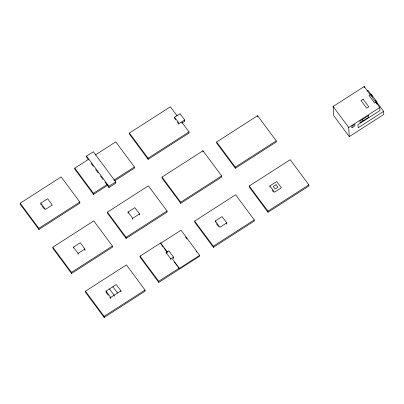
<?xml version="1.0" encoding="UTF-8"?>
<svg xmlns="http://www.w3.org/2000/svg" width="404" height="404" viewBox="0 0 404 404"><rect width="100%" height="100%" fill="white"/><g stroke="black" fill="none" stroke-linecap="round" stroke-linejoin="round"><path stroke-width="0.61" d="M88.486 159.873L86.623 157.363L86.542 156.121L93.364 151.737L115.741 181.906L115.822 183.148L108.994 187.532L104.894 181.997M20.2 203.212L61.15 176.912L79.795 202.05L79.871 203.172L38.915 229.472L20.271 204.328L20.2 203.212L38.845 228.351L38.915 229.472M107.696 185.3L93.521 194.405L74.876 169.261L74.801 168.145L88.456 159.378M95.278 154.995L115.756 141.844L134.401 166.983L134.471 168.104L114.519 180.916M181.916 122.367L189.001 131.921L189.072 133.037L148.122 159.338L129.477 134.194L129.406 133.078L170.357 106.777L177.068 115.827M40.794 203.126L47.621 198.743L52.283 205.03L45.455 209.413L40.794 203.126L40.875 204.368L41.592 205.338M175.725 119.907L174.649 118.458L174.573 117.216L180.032 113.706L184.694 119.993L184.774 121.235L181.795 123.149M184.694 119.993L179.235 123.498L174.573 117.216M38.845 228.351L79.795 202.05M93.521 194.405L93.445 193.284L107.095 184.517M113.923 180.133L134.401 166.983M148.122 159.338L148.051 158.216L189.001 131.921M108.994 187.532L108.913 186.289L115.741 181.906M52.828 247.208L93.778 220.907L112.423 246.046L112.494 247.167L71.543 273.468L52.899 248.324L52.828 247.208L71.473 272.346L71.543 273.468M107.429 212.14L148.384 185.84L167.024 210.979L167.099 212.1L126.144 238.4L107.504 213.256L107.429 212.14L126.073 237.279L126.144 238.4M162.034 177.073L202.985 150.773L221.629 175.917L221.7 177.033L180.75 203.333L162.105 178.189L162.034 177.073L180.679 202.217L180.75 203.333M216.635 142.006L257.59 115.706L276.23 140.85L276.306 141.966L235.35 168.266L216.711 143.127L216.635 142.006L235.279 167.15L235.35 168.266M73.478 248.036L73.422 247.122L80.245 242.738L84.906 249.026L84.997 250.389M128.093 213.145L128.023 212.055L134.85 207.671L139.511 213.958L139.582 215.044M78.139 254.318L78.083 253.409L84.906 249.026M132.754 219.428L132.684 218.342L139.511 213.958M71.473 272.346L112.423 246.046M126.073 237.279L167.024 210.979M180.679 202.217L221.629 175.917M235.279 167.15L276.23 140.85M383.603 111.413L383.8 114.458L349.283 136.623L333.709 115.62L333.118 106.494L364.191 86.537L379.765 107.545L379.962 110.534L357.979 124.654L358.181 127.74L383.603 111.413L375.442 100.414M366.968 91.092L368.024 90.41L372.478 96.41M376.801 101.692L374.67 103.06L368.983 95.4L371.119 94.031L376.801 101.692L376.952 104.086M85.456 291.203L126.407 264.903L145.051 290.042L145.122 291.163L104.171 317.463L85.527 292.319L85.456 291.203L104.096 316.342L104.171 317.463M163.166 246.879L160.555 243.359L181.032 230.209L199.677 255.348L199.727 256.096L158.772 282.396L140.127 257.252L140.057 256.136L160.534 242.986L167.62 252.54M194.662 221.069L235.613 194.768L254.257 219.912L254.328 221.028L213.378 247.329L194.733 222.19L194.662 221.069L213.302 246.213L213.378 247.329M249.263 186.002L290.213 159.701L308.858 184.845L308.934 185.961L267.978 212.262L249.334 187.123L249.263 186.002L267.908 211.146L267.978 212.262M349.283 136.623L348.692 127.497L379.765 107.545M108.277 295.263L106.126 292.36L106.05 291.117L116.286 284.542L120.948 290.829L121.013 291.824M166.175 253.54L166.11 252.545L168.842 250.793L173.503 257.08L173.599 258.57M215.332 222.225L215.256 220.988L222.079 216.605L226.74 222.887L226.821 224.129M269.857 185.921L276.684 181.537L281.346 187.82L274.518 192.203L269.857 185.921L269.938 187.163M110.787 298.647L110.711 297.405L120.948 290.829M170.836 259.822L170.771 258.833L173.503 257.08M226.74 222.887L219.917 227.27L215.256 220.988M104.096 316.342L145.051 290.042M158.772 282.396L158.701 281.275L179.179 268.13L172.094 258.575M213.302 246.213L254.257 219.912M267.908 211.146L308.858 184.845M177.709 266.489L179.199 268.498L199.677 255.348M333.118 106.494L348.692 127.497M272.089 190.062L273.523 191.996M177.159 121.841L178.952 124.255M216.408 223.68L218.559 226.578M129.406 133.078L148.051 158.216M185.557 236.986L187.047 239.001M195.996 251.066L196.743 252.071M163.913 247.884L166.897 251.909M174.351 261.964L176.962 265.484M166.11 252.545L170.771 258.833M86.542 156.121L108.913 186.289M128.023 212.055L132.684 218.342M91.097 163.393L93.334 166.413M95.571 169.428L98.182 172.947M100.419 175.967L103.03 179.482M74.801 168.145L93.445 193.284M140.057 256.136L158.701 281.275M112.873 286.734L117.534 293.021M109.459 288.926L114.12 295.213L114.186 296.208M73.422 247.122L78.083 253.409M106.05 291.117L110.711 297.405M42.309 206.303L44.46 209.206M109.711 297.198L110.428 298.162M364.191 86.537L364.267 87.734M362.757 119.241L362.868 120.953M257.59 115.706L257.661 116.827M202.985 150.773L203.055 151.894M179.179 268.13L179.199 268.498M160.534 242.986L160.555 243.359M363.125 99.162L360.989 100.535L366.675 108.196L368.807 106.828L363.125 99.162M368.403 115.615L359.934 121.054L360.045 122.771L368.514 117.327L368.403 115.615M276.033 184.739L273.301 186.491L275.169 189.006L277.896 187.249L276.033 184.739M352.49 127.351A2.161 0.697 -36.6 0 0 355.121 124.932A2.161 0.697 -36.6 0 0 352.399 125.947A2.161 0.697 -36.6 0 0 352.49 127.351"/></g></svg>
